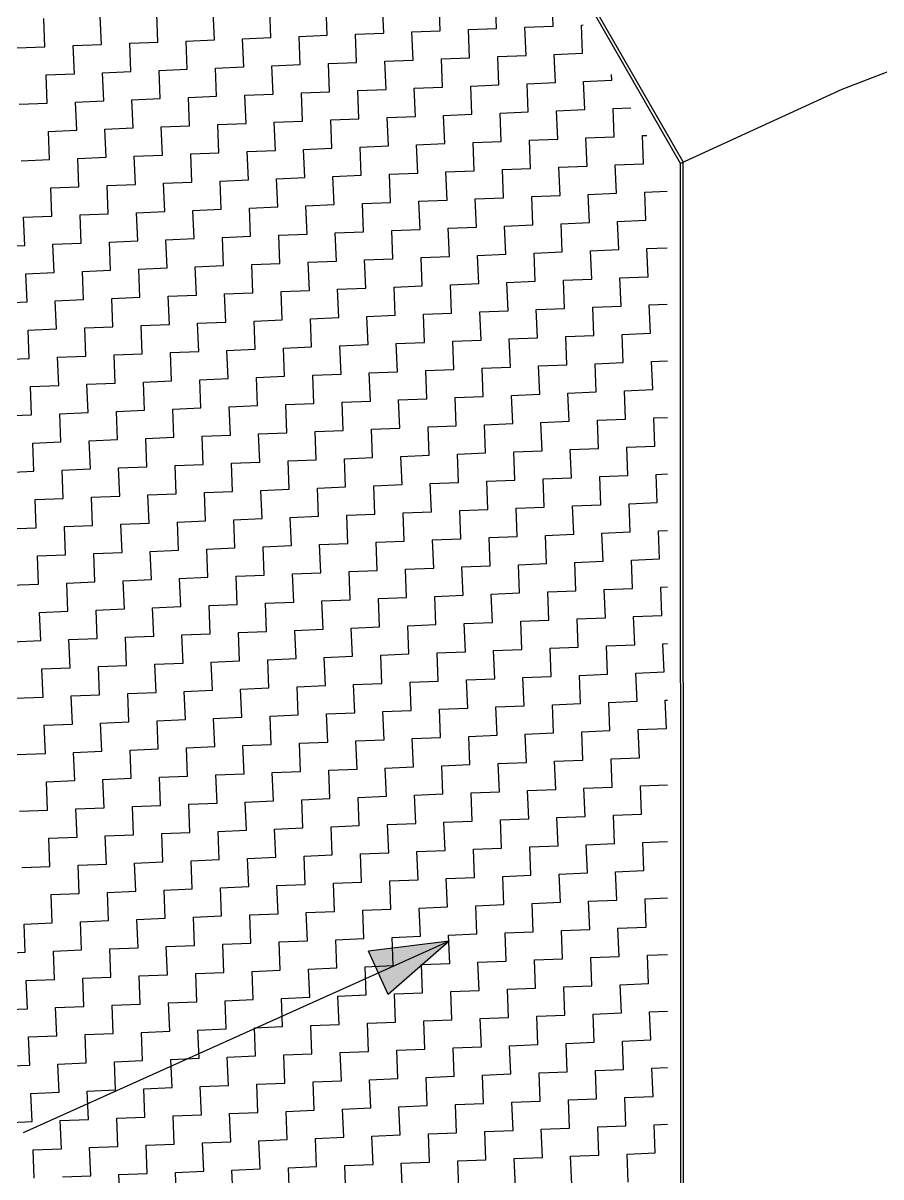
# Model space of a CAD drawing. Header units: metres. Extents: x 281802 to 284768, y 2076477 to 2081449.
# Drawn here: x 281904.7 to 282035.4, y 2077462.1 to 2077637.8 of the extents above; entities that cross this region are included whole.
import ezdxf

# ---------------------------------------------------------------- set-up
doc = ezdxf.new("R2010")
doc.units = ezdxf.units.M
doc.layers.add('POLY_HATCH', color=12, linetype='Continuous')
doc.layers.add('POLY_PARCEL', color=6, linetype='Continuous')

msp = doc.modelspace()

# ---------------------------------------------------------------- hatches: boundary and pattern name
h = msp.add_hatch(color=256)
h.paths.add_polyline_path([(281958.85, 2077493.18), (281960.33, 2077489.89), (281969.61, 2077498.03)])
h.paths.add_polyline_path([(281969.61, 2077498.03), (281957.37, 2077496.47), (281958.85, 2077493.18)])

# ---------------------------------------------------------------- linework, layer by layer
for points in [[(281969.61, 2077498.03), (281904.78, 2077468.81)], [(281969.61, 2077498.03), (281957.37, 2077496.47)], [(281969.61, 2077498.03), (281960.33, 2077489.89)], [(281960.33, 2077489.89), (281957.37, 2077496.47)]]:
    msp.add_lwpolyline(points)
at = {"layer": 'POLY_HATCH'}
for p, q in [((282005.27, 2077616.68), (281885.65, 2077824.92)), ((282005.34, 2077417.31), (282005.27, 2077616.68))]:
    msp.add_line(p, q, dxfattribs=at)
at = {"layer": 'POLY_HATCH', "linetype": 'Continuous'}
for p, q in [((281968.27, 2077636.66), (281968.09, 2077640.96)), ((281976.86, 2077637.01), (281976.69, 2077641.31)), ((281985.46, 2077637.36), (281985.29, 2077641.66)), ((281925.28, 2077634.92), (281925.11, 2077639.22)), ((281933.88, 2077635.27), (281933.7, 2077639.57)), ((281942.47, 2077635.62), (281942.3, 2077639.91)), ((281951.07, 2077635.96), (281950.9, 2077640.26)), ((281959.67, 2077636.31), (281959.49, 2077640.61)), ((281908.08, 2077634.22), (281907.91, 2077638.52)), ((281916.68, 2077634.57), (281916.51, 2077638.87)), ((281981.16, 2077637.18), (281985.46, 2077637.36)), ((281989.76, 2077637.53), (281990.04, 2077637.54)), ((281989.93, 2077633.23), (281989.76, 2077637.53)), ((281938.18, 2077635.44), (281942.47, 2077635.62)), ((281946.77, 2077635.79), (281951.07, 2077635.96)), ((281946.95, 2077631.49), (281946.77, 2077635.79)), ((281955.37, 2077636.14), (281959.67, 2077636.31)), ((281955.54, 2077631.84), (281955.37, 2077636.14)), ((281963.97, 2077636.49), (281968.27, 2077636.66)), ((281964.14, 2077632.19), (281963.97, 2077636.49)), ((281972.56, 2077636.83), (281976.86, 2077637.01)), ((281972.74, 2077632.54), (281972.56, 2077636.83)), ((281981.34, 2077632.88), (281981.16, 2077637.18)), ((281903.79, 2077634.05), (281908.08, 2077634.22)), ((281912.38, 2077634.4), (281916.68, 2077634.57)), ((281912.56, 2077630.1), (281912.38, 2077634.4)), ((281920.98, 2077634.74), (281925.28, 2077634.92)), ((281921.15, 2077630.45), (281920.98, 2077634.74)), ((281929.58, 2077635.09), (281933.88, 2077635.27)), ((281929.75, 2077630.79), (281929.58, 2077635.09)), ((281938.35, 2077631.14), (281938.18, 2077635.44)), ((281959.84, 2077632.01), (281964.14, 2077632.19)), ((281960.02, 2077627.71), (281959.84, 2077632.01)), ((281968.44, 2077632.36), (281972.74, 2077632.54)), ((281968.61, 2077628.06), (281968.44, 2077632.36)), ((281977.04, 2077632.71), (281981.34, 2077632.88)), ((281977.21, 2077628.41), (281977.04, 2077632.71)), ((281985.63, 2077633.06), (281989.93, 2077633.23)), ((281985.81, 2077628.76), (281985.63, 2077633.06)), ((281916.86, 2077630.27), (281921.15, 2077630.45)), ((281917.03, 2077625.97), (281916.86, 2077630.27)), ((281925.45, 2077630.62), (281929.75, 2077630.79)), ((281925.63, 2077626.32), (281925.45, 2077630.62)), ((281934.05, 2077630.97), (281938.35, 2077631.14)), ((281934.22, 2077626.67), (281934.05, 2077630.97)), ((281942.65, 2077631.32), (281946.95, 2077631.49)), ((281942.82, 2077627.02), (281942.65, 2077631.32)), ((281951.25, 2077631.66), (281955.54, 2077631.84)), ((281951.42, 2077627.37), (281951.25, 2077631.66)), ((281908.26, 2077629.92), (281912.56, 2077630.1)), ((281908.43, 2077625.62), (281908.26, 2077629.92)), ((281981.51, 2077628.59), (281985.81, 2077628.76)), ((281981.68, 2077624.29), (281981.51, 2077628.59)), ((281990.11, 2077628.93), (281994.41, 2077629.11)), ((281990.28, 2077624.64), (281990.11, 2077628.93)), ((281994.41, 2077629.11), (281994.37, 2077630.01)), ((281938.52, 2077626.84), (281942.82, 2077627.02)), ((281938.7, 2077622.55), (281938.52, 2077626.84)), ((281947.12, 2077627.19), (281951.42, 2077627.37)), ((281947.29, 2077622.89), (281947.12, 2077627.19)), ((281955.72, 2077627.54), (281960.02, 2077627.71)), ((281955.89, 2077623.24), (281955.72, 2077627.54)), ((281964.32, 2077627.89), (281968.61, 2077628.06)), ((281964.49, 2077623.59), (281964.32, 2077627.89)), ((281972.91, 2077628.24), (281977.21, 2077628.41)), ((281973.09, 2077623.94), (281972.91, 2077628.24)), ((281904.13, 2077625.45), (281908.43, 2077625.62)), ((281912.73, 2077625.8), (281917.03, 2077625.97)), ((281912.91, 2077621.5), (281912.73, 2077625.8)), ((281921.33, 2077626.15), (281925.63, 2077626.32)), ((281921.5, 2077621.85), (281921.33, 2077626.15)), ((281929.93, 2077626.5), (281934.22, 2077626.67)), ((281930.1, 2077622.2), (281929.93, 2077626.5)), ((281951.59, 2077623.07), (281955.89, 2077623.24)), ((281960.19, 2077623.42), (281964.49, 2077623.59)), ((281960.37, 2077619.12), (281960.19, 2077623.42)), ((281968.79, 2077623.76), (281973.09, 2077623.94)), ((281968.96, 2077619.47), (281968.79, 2077623.76)), ((281977.39, 2077624.11), (281981.68, 2077624.29)), ((281977.56, 2077619.81), (281977.39, 2077624.11)), ((281985.98, 2077624.46), (281990.28, 2077624.64)), ((281986.16, 2077620.16), (281985.98, 2077624.46)), ((281994.58, 2077624.81), (281997.29, 2077624.92)), ((281994.75, 2077620.51), (281994.58, 2077624.81)), ((281908.61, 2077621.33), (281912.91, 2077621.5)), ((281917.2, 2077621.67), (281921.5, 2077621.85)), ((281917.38, 2077617.38), (281917.2, 2077621.67)), ((281925.8, 2077622.02), (281930.1, 2077622.2)), ((281925.98, 2077617.72), (281925.8, 2077622.02)), ((281934.4, 2077622.37), (281938.7, 2077622.55)), ((281934.57, 2077618.07), (281934.4, 2077622.37)), ((281943, 2077622.72), (281947.29, 2077622.89)), ((281943.17, 2077618.42), (281943, 2077622.72)), ((281951.77, 2077618.77), (281951.59, 2077623.07)), ((281908.78, 2077617.03), (281908.61, 2077621.33)), ((281973.26, 2077619.64), (281977.56, 2077619.81)), ((281981.86, 2077619.99), (281986.16, 2077620.16)), ((281982.03, 2077615.69), (281981.86, 2077619.99)), ((281990.46, 2077620.34), (281994.75, 2077620.51)), ((281990.63, 2077616.04), (281990.46, 2077620.34)), ((281999.05, 2077620.68), (281999.71, 2077620.71)), ((281999.23, 2077616.39), (281999.05, 2077620.68)), ((281930.27, 2077617.9), (281934.57, 2077618.07)), ((281930.45, 2077613.6), (281930.27, 2077617.9)), ((281938.87, 2077618.25), (281943.17, 2077618.42)), ((281939.05, 2077613.95), (281938.87, 2077618.25)), ((281947.47, 2077618.59), (281951.77, 2077618.77)), ((281947.64, 2077614.3), (281947.47, 2077618.59)), ((281956.07, 2077618.94), (281960.37, 2077619.12)), ((281956.24, 2077614.64), (281956.07, 2077618.94)), ((281964.66, 2077619.29), (281968.96, 2077619.47)), ((281964.84, 2077614.99), (281964.66, 2077619.29)), ((281973.44, 2077615.34), (281973.26, 2077619.64)), ((281904.48, 2077616.85), (281908.78, 2077617.03)), ((281913.08, 2077617.2), (281917.38, 2077617.38)), ((281913.25, 2077612.9), (281913.08, 2077617.2)), ((281921.68, 2077617.55), (281925.98, 2077617.72)), ((281921.85, 2077613.25), (281921.68, 2077617.55)), ((281994.93, 2077616.21), (281999.23, 2077616.39)), ((281995.1, 2077611.91), (281994.93, 2077616.21)), ((281951.94, 2077614.47), (281956.24, 2077614.64)), ((281952.12, 2077610.17), (281951.94, 2077614.47)), ((281960.54, 2077614.82), (281964.84, 2077614.99)), ((281960.71, 2077610.52), (281960.54, 2077614.82)), ((281969.14, 2077615.17), (281973.44, 2077615.34)), ((281969.31, 2077610.87), (281969.14, 2077615.17)), ((281977.73, 2077615.52), (281982.03, 2077615.69)), ((281977.91, 2077611.22), (281977.73, 2077615.52)), ((281986.33, 2077615.86), (281990.63, 2077616.04)), ((281986.51, 2077611.57), (281986.33, 2077615.86)), ((281908.96, 2077612.73), (281913.25, 2077612.9)), ((281909.13, 2077608.43), (281908.96, 2077612.73)), ((281917.55, 2077613.08), (281921.85, 2077613.25)), ((281917.73, 2077608.78), (281917.55, 2077613.08)), ((281926.15, 2077613.43), (281930.45, 2077613.6)), ((281926.32, 2077609.13), (281926.15, 2077613.43)), ((281934.75, 2077613.77), (281939.05, 2077613.95)), ((281934.92, 2077609.48), (281934.75, 2077613.77)), ((281943.34, 2077614.12), (281947.64, 2077614.3)), ((281943.52, 2077609.82), (281943.34, 2077614.12)), ((281965.01, 2077610.69), (281969.31, 2077610.87)), ((281973.61, 2077611.04), (281977.91, 2077611.22)), ((281973.78, 2077606.74), (281973.61, 2077611.04)), ((281982.21, 2077611.39), (281986.51, 2077611.57)), ((281982.38, 2077607.09), (281982.21, 2077611.39)), ((281990.8, 2077611.74), (281995.1, 2077611.91)), ((281990.98, 2077607.44), (281990.8, 2077611.74)), ((281999.4, 2077612.09), (282002.85, 2077612.23)), ((281999.58, 2077607.79), (281999.4, 2077612.09)), ((281922.03, 2077608.95), (281926.32, 2077609.13)), ((281930.62, 2077609.3), (281934.92, 2077609.48)), ((281930.8, 2077605), (281930.62, 2077609.3)), ((281939.22, 2077609.65), (281943.52, 2077609.82)), ((281939.39, 2077605.35), (281939.22, 2077609.65)), ((281947.82, 2077610), (281952.12, 2077610.17)), ((281947.99, 2077605.7), (281947.82, 2077610)), ((281956.41, 2077610.35), (281960.71, 2077610.52)), ((281956.59, 2077606.05), (281956.41, 2077610.35)), ((281965.19, 2077606.4), (281965.01, 2077610.69)), ((281904.83, 2077608.26), (281909.13, 2077608.43)), ((281905.01, 2077603.96), (281904.83, 2077608.26)), ((281913.43, 2077608.6), (281917.73, 2077608.78)), ((281913.6, 2077604.31), (281913.43, 2077608.6)), ((281922.2, 2077604.65), (281922.03, 2077608.95)), ((281986.68, 2077607.27), (281990.98, 2077607.44)), ((281995.28, 2077607.61), (281999.58, 2077607.79)), ((281995.45, 2077603.32), (281995.28, 2077607.61)), ((281943.69, 2077605.52), (281947.99, 2077605.7)), ((281952.29, 2077605.87), (281956.59, 2077606.05)), ((281952.46, 2077601.57), (281952.29, 2077605.87)), ((281960.89, 2077606.22), (281965.19, 2077606.4)), ((281961.06, 2077601.92), (281960.89, 2077606.22)), ((281969.48, 2077606.57), (281973.78, 2077606.74)), ((281969.66, 2077602.27), (281969.48, 2077606.57)), ((281978.08, 2077606.92), (281982.38, 2077607.09)), ((281978.26, 2077602.62), (281978.08, 2077606.92)), ((281986.85, 2077602.97), (281986.68, 2077607.27)), ((281900.71, 2077603.78), (281905.01, 2077603.96)), ((281909.3, 2077604.13), (281913.6, 2077604.31)), ((281909.48, 2077599.83), (281909.3, 2077604.13)), ((281917.9, 2077604.48), (281922.2, 2077604.65)), ((281918.08, 2077600.18), (281917.9, 2077604.48)), ((281926.5, 2077604.83), (281930.8, 2077605)), ((281926.67, 2077600.53), (281926.5, 2077604.83)), ((281935.1, 2077605.18), (281939.39, 2077605.35)), ((281935.27, 2077600.88), (281935.1, 2077605.18)), ((281943.87, 2077601.23), (281943.69, 2077605.52)), ((281965.36, 2077602.1), (281969.66, 2077602.27)), ((281965.53, 2077597.8), (281965.36, 2077602.1)), ((281973.96, 2077602.45), (281978.26, 2077602.62)), ((281974.13, 2077598.15), (281973.96, 2077602.45)), ((281982.55, 2077602.79), (281986.85, 2077602.97)), ((281982.73, 2077598.5), (281982.55, 2077602.79)), ((281991.15, 2077603.14), (281995.45, 2077603.32)), ((281991.33, 2077598.84), (281991.15, 2077603.14)), ((281999.75, 2077603.49), (282002.85, 2077603.62)), ((281999.92, 2077599.19), (281999.75, 2077603.49)), ((281922.37, 2077600.36), (281926.67, 2077600.53)), ((281922.55, 2077596.06), (281922.37, 2077600.36)), ((281930.97, 2077600.7), (281935.27, 2077600.88)), ((281931.15, 2077596.41), (281930.97, 2077600.7)), ((281939.57, 2077601.05), (281943.87, 2077601.23)), ((281939.74, 2077596.75), (281939.57, 2077601.05)), ((281948.17, 2077601.4), (281952.46, 2077601.57)), ((281948.34, 2077597.1), (281948.17, 2077601.4)), ((281956.76, 2077601.75), (281961.06, 2077601.92)), ((281956.94, 2077597.45), (281956.76, 2077601.75)), ((281905.18, 2077599.66), (281909.48, 2077599.83)), ((281905.35, 2077595.36), (281905.18, 2077599.66)), ((281913.78, 2077600.01), (281918.08, 2077600.18)), ((281913.95, 2077595.71), (281913.78, 2077600.01)), ((281987.03, 2077598.67), (281991.33, 2077598.84)), ((281987.2, 2077594.37), (281987.03, 2077598.67)), ((281995.62, 2077599.02), (281999.92, 2077599.19)), ((281995.8, 2077594.72), (281995.62, 2077599.02)), ((281944.04, 2077596.93), (281948.34, 2077597.1)), ((281944.22, 2077592.63), (281944.04, 2077596.93)), ((281952.64, 2077597.28), (281956.94, 2077597.45)), ((281952.81, 2077592.98), (281952.64, 2077597.28)), ((281961.24, 2077597.62), (281965.53, 2077597.8)), ((281961.41, 2077593.33), (281961.24, 2077597.62)), ((281969.83, 2077597.97), (281974.13, 2077598.15)), ((281970.01, 2077593.67), (281969.83, 2077597.97)), ((281978.43, 2077598.32), (281982.73, 2077598.5)), ((281978.6, 2077594.02), (281978.43, 2077598.32)), ((281901.06, 2077595.19), (281905.35, 2077595.36)), ((281909.65, 2077595.53), (281913.95, 2077595.71)), ((281909.83, 2077591.24), (281909.65, 2077595.53)), ((281918.25, 2077595.88), (281922.55, 2077596.06)), ((281918.42, 2077591.58), (281918.25, 2077595.88)), ((281926.85, 2077596.23), (281931.15, 2077596.41)), ((281927.02, 2077591.93), (281926.85, 2077596.23)), ((281935.44, 2077596.58), (281939.74, 2077596.75)), ((281935.62, 2077592.28), (281935.44, 2077596.58)), ((281957.11, 2077593.15), (281961.41, 2077593.33)), ((281965.71, 2077593.5), (281970.01, 2077593.67)), ((281965.88, 2077589.2), (281965.71, 2077593.5)), ((281974.31, 2077593.85), (281978.6, 2077594.02)), ((281974.48, 2077589.55), (281974.31, 2077593.85)), ((281982.9, 2077594.2), (281987.2, 2077594.37)), ((281983.08, 2077589.9), (281982.9, 2077594.2)), ((281991.5, 2077594.54), (281995.8, 2077594.72)), ((281991.67, 2077590.25), (281991.5, 2077594.54)), ((282000.1, 2077594.89), (282002.85, 2077595)), ((282000.27, 2077590.59), (282000.1, 2077594.89)), ((281914.13, 2077591.41), (281918.42, 2077591.58)), ((281922.72, 2077591.76), (281927.02, 2077591.93)), ((281922.9, 2077587.46), (281922.72, 2077591.76)), ((281931.32, 2077592.11), (281935.62, 2077592.28)), ((281931.49, 2077587.81), (281931.32, 2077592.11)), ((281939.92, 2077592.45), (281944.22, 2077592.63)), ((281940.09, 2077588.16), (281939.92, 2077592.45)), ((281948.51, 2077592.8), (281952.81, 2077592.98)), ((281948.69, 2077588.5), (281948.51, 2077592.8)), ((281957.29, 2077588.85), (281957.11, 2077593.15)), ((281905.53, 2077591.06), (281909.83, 2077591.24)), ((281905.7, 2077586.76), (281905.53, 2077591.06)), ((281914.3, 2077587.11), (281914.13, 2077591.41)), ((281978.78, 2077589.72), (281983.08, 2077589.9)), ((281987.38, 2077590.07), (281991.67, 2077590.25)), ((281987.55, 2077585.77), (281987.38, 2077590.07)), ((281995.97, 2077590.42), (282000.27, 2077590.59)), ((281996.15, 2077586.12), (281995.97, 2077590.42)), ((281935.79, 2077587.98), (281940.09, 2077588.16)), ((281944.39, 2077588.33), (281948.69, 2077588.5)), ((281944.56, 2077584.03), (281944.39, 2077588.33)), ((281952.99, 2077588.68), (281957.29, 2077588.85)), ((281953.16, 2077584.38), (281952.99, 2077588.68)), ((281961.58, 2077589.03), (281965.88, 2077589.2)), ((281961.76, 2077584.73), (281961.58, 2077589.03)), ((281970.18, 2077589.38), (281974.48, 2077589.55)), ((281970.36, 2077585.08), (281970.18, 2077589.38)), ((281978.95, 2077585.43), (281978.78, 2077589.72)), ((281901.4, 2077586.59), (281905.7, 2077586.76)), ((281910, 2077586.94), (281914.3, 2077587.11)), ((281910.18, 2077582.64), (281910, 2077586.94)), ((281918.6, 2077587.29), (281922.9, 2077587.46)), ((281918.77, 2077582.99), (281918.6, 2077587.29)), ((281927.2, 2077587.63), (281931.49, 2077587.81)), ((281927.37, 2077583.33), (281927.2, 2077587.63)), ((281935.97, 2077583.68), (281935.79, 2077587.98)), ((282000.45, 2077586.3), (282002.86, 2077586.39)), ((282000.62, 2077582), (282000.45, 2077586.3)), ((281957.46, 2077584.55), (281961.76, 2077584.73)), ((281957.63, 2077580.26), (281957.46, 2077584.55)), ((281966.06, 2077584.9), (281970.36, 2077585.08)), ((281966.23, 2077580.6), (281966.06, 2077584.9)), ((281974.65, 2077585.25), (281978.95, 2077585.43)), ((281974.83, 2077580.95), (281974.65, 2077585.25)), ((281983.25, 2077585.6), (281987.55, 2077585.77)), ((281983.43, 2077581.3), (281983.25, 2077585.6)), ((281991.85, 2077585.95), (281996.15, 2077586.12)), ((281992.02, 2077581.65), (281991.85, 2077585.95)), ((281914.47, 2077582.81), (281918.77, 2077582.99)), ((281914.65, 2077578.51), (281914.47, 2077582.81)), ((281923.07, 2077583.16), (281927.37, 2077583.33)), ((281923.25, 2077578.86), (281923.07, 2077583.16)), ((281931.67, 2077583.51), (281935.97, 2077583.68)), ((281931.84, 2077579.21), (281931.67, 2077583.51)), ((281940.27, 2077583.86), (281944.56, 2077584.03)), ((281940.44, 2077579.56), (281940.27, 2077583.86)), ((281948.86, 2077584.21), (281953.16, 2077584.38)), ((281949.04, 2077579.91), (281948.86, 2077584.21)), ((281905.88, 2077582.46), (281910.18, 2077582.64)), ((281906.05, 2077578.17), (281905.88, 2077582.46)), ((281979.13, 2077581.13), (281983.43, 2077581.3)), ((281979.3, 2077576.83), (281979.13, 2077581.13)), ((281987.72, 2077581.47), (281992.02, 2077581.65)), ((281987.9, 2077577.18), (281987.72, 2077581.47)), ((281996.32, 2077581.82), (282000.62, 2077582)), ((281996.5, 2077577.52), (281996.32, 2077581.82)), ((281936.14, 2077579.38), (281940.44, 2077579.56)), ((281936.32, 2077575.09), (281936.14, 2077579.38)), ((281944.74, 2077579.73), (281949.04, 2077579.91)), ((281944.91, 2077575.43), (281944.74, 2077579.73)), ((281953.34, 2077580.08), (281957.63, 2077580.26)), ((281953.51, 2077575.78), (281953.34, 2077580.08)), ((281961.93, 2077580.43), (281966.23, 2077580.6)), ((281962.11, 2077576.13), (281961.93, 2077580.43)), ((281970.53, 2077580.78), (281974.83, 2077580.95)), ((281970.7, 2077576.48), (281970.53, 2077580.78)), ((281901.75, 2077577.99), (281906.05, 2077578.17)), ((281910.35, 2077578.34), (281914.65, 2077578.51)), ((281910.52, 2077574.04), (281910.35, 2077578.34)), ((281918.95, 2077578.69), (281923.25, 2077578.86)), ((281919.12, 2077574.39), (281918.95, 2077578.69)), ((281927.54, 2077579.04), (281931.84, 2077579.21)), ((281927.72, 2077574.74), (281927.54, 2077579.04)), ((281992.2, 2077577.35), (281996.5, 2077577.52)), ((282000.79, 2077577.7), (282002.86, 2077577.78)), ((282000.97, 2077573.4), (282000.79, 2077577.7)), ((281949.21, 2077575.61), (281953.51, 2077575.78)), ((281957.81, 2077575.96), (281962.11, 2077576.13)), ((281957.98, 2077571.66), (281957.81, 2077575.96)), ((281966.41, 2077576.31), (281970.7, 2077576.48)), ((281966.58, 2077572.01), (281966.41, 2077576.31)), ((281975, 2077576.65), (281979.3, 2077576.83)), ((281975.18, 2077572.36), (281975, 2077576.65)), ((281983.6, 2077577), (281987.9, 2077577.18)), ((281983.77, 2077572.7), (281983.6, 2077577)), ((281992.37, 2077573.05), (281992.2, 2077577.35)), ((281906.22, 2077573.87), (281910.52, 2077574.04)), ((281914.82, 2077574.22), (281919.12, 2077574.39)), ((281915, 2077569.92), (281914.82, 2077574.22)), ((281923.42, 2077574.56), (281927.72, 2077574.74)), ((281923.59, 2077570.26), (281923.42, 2077574.56)), ((281932.02, 2077574.91), (281936.32, 2077575.09)), ((281932.19, 2077570.61), (281932.02, 2077574.91)), ((281940.61, 2077575.26), (281944.91, 2077575.43)), ((281940.79, 2077570.96), (281940.61, 2077575.26)), ((281949.39, 2077571.31), (281949.21, 2077575.61)), ((281906.4, 2077569.57), (281906.22, 2077573.87)), ((281970.88, 2077572.18), (281975.18, 2077572.36)), ((281979.48, 2077572.53), (281983.77, 2077572.7)), ((281979.65, 2077568.23), (281979.48, 2077572.53)), ((281988.07, 2077572.88), (281992.37, 2077573.05)), ((281988.25, 2077568.58), (281988.07, 2077572.88)), ((281996.67, 2077573.23), (282000.97, 2077573.4)), ((281996.84, 2077568.93), (281996.67, 2077573.23)), ((281927.89, 2077570.44), (281932.19, 2077570.61)), ((281936.49, 2077570.79), (281940.79, 2077570.96)), ((281936.66, 2077566.49), (281936.49, 2077570.79)), ((281945.09, 2077571.14), (281949.39, 2077571.31)), ((281945.26, 2077566.84), (281945.09, 2077571.14)), ((281953.68, 2077571.48), (281957.98, 2077571.66)), ((281953.86, 2077567.19), (281953.68, 2077571.48)), ((281962.28, 2077571.83), (281966.58, 2077572.01)), ((281962.46, 2077567.53), (281962.28, 2077571.83)), ((281971.05, 2077567.88), (281970.88, 2077572.18)), ((281902.1, 2077569.39), (281906.4, 2077569.57)), ((281910.7, 2077569.74), (281915, 2077569.92)), ((281910.87, 2077565.44), (281910.7, 2077569.74)), ((281919.29, 2077570.09), (281923.59, 2077570.26)), ((281919.47, 2077565.79), (281919.29, 2077570.09)), ((281928.07, 2077566.14), (281927.89, 2077570.44)), ((281992.55, 2077568.75), (281996.84, 2077568.93)), ((281992.72, 2077564.45), (281992.55, 2077568.75)), ((282001.14, 2077569.1), (282002.86, 2077569.17)), ((282001.32, 2077564.8), (282001.14, 2077569.1)), ((281949.56, 2077567.01), (281953.86, 2077567.19)), ((281949.73, 2077562.71), (281949.56, 2077567.01)), ((281958.16, 2077567.36), (281962.46, 2077567.53)), ((281958.33, 2077563.06), (281958.16, 2077567.36)), ((281966.75, 2077567.71), (281971.05, 2077567.88)), ((281966.93, 2077563.41), (281966.75, 2077567.71)), ((281975.35, 2077568.06), (281979.65, 2077568.23)), ((281975.53, 2077563.76), (281975.35, 2077568.06)), ((281983.95, 2077568.4), (281988.25, 2077568.58)), ((281984.12, 2077564.11), (281983.95, 2077568.4)), ((281906.57, 2077565.27), (281910.87, 2077565.44)), ((281906.75, 2077560.97), (281906.57, 2077565.27)), ((281915.17, 2077565.62), (281919.47, 2077565.79)), ((281915.34, 2077561.32), (281915.17, 2077565.62)), ((281923.77, 2077565.97), (281928.07, 2077566.14)), ((281923.94, 2077561.67), (281923.77, 2077565.97)), ((281932.36, 2077566.31), (281936.66, 2077566.49)), ((281932.54, 2077562.02), (281932.36, 2077566.31)), ((281940.96, 2077566.66), (281945.26, 2077566.84)), ((281941.14, 2077562.36), (281940.96, 2077566.66)), ((281971.23, 2077563.58), (281975.53, 2077563.76)), ((281971.4, 2077559.29), (281971.23, 2077563.58)), ((281979.82, 2077563.93), (281984.12, 2077564.11)), ((281980, 2077559.63), (281979.82, 2077563.93)), ((281988.42, 2077564.28), (281992.72, 2077564.45)), ((281988.6, 2077559.98), (281988.42, 2077564.28)), ((281997.02, 2077564.63), (282001.32, 2077564.8)), ((281997.19, 2077560.33), (281997.02, 2077564.63)), ((281919.64, 2077561.49), (281923.94, 2077561.67)), ((281928.24, 2077561.84), (281932.54, 2077562.02)), ((281928.41, 2077557.54), (281928.24, 2077561.84)), ((281936.84, 2077562.19), (281941.14, 2077562.36)), ((281937.01, 2077557.89), (281936.84, 2077562.19)), ((281945.43, 2077562.54), (281949.73, 2077562.71)), ((281945.61, 2077558.24), (281945.43, 2077562.54)), ((281954.03, 2077562.89), (281958.33, 2077563.06)), ((281954.21, 2077558.59), (281954.03, 2077562.89)), ((281962.63, 2077563.24), (281966.93, 2077563.41)), ((281962.8, 2077558.94), (281962.63, 2077563.24)), ((281902.45, 2077560.8), (281906.75, 2077560.97)), ((281911.05, 2077561.15), (281915.34, 2077561.32)), ((281911.22, 2077556.85), (281911.05, 2077561.15)), ((281919.82, 2077557.19), (281919.64, 2077561.49)), ((281984.3, 2077559.81), (281988.6, 2077559.98)), ((281992.89, 2077560.16), (281997.19, 2077560.33)), ((281993.07, 2077555.86), (281992.89, 2077560.16)), ((282001.49, 2077560.5), (282002.87, 2077560.56)), ((282001.67, 2077556.21), (282001.49, 2077560.5)), ((281941.31, 2077558.07), (281945.61, 2077558.24)), ((281949.91, 2077558.41), (281954.21, 2077558.59)), ((281950.08, 2077554.12), (281949.91, 2077558.41)), ((281958.5, 2077558.76), (281962.8, 2077558.94)), ((281958.68, 2077554.46), (281958.5, 2077558.76)), ((281967.1, 2077559.11), (281971.4, 2077559.29)), ((281967.28, 2077554.81), (281967.1, 2077559.11)), ((281975.7, 2077559.46), (281980, 2077559.63)), ((281975.87, 2077555.16), (281975.7, 2077559.46)), ((281984.47, 2077555.51), (281984.3, 2077559.81)), ((281906.92, 2077556.67), (281911.22, 2077556.85)), ((281907.1, 2077552.37), (281906.92, 2077556.67)), ((281915.52, 2077557.02), (281919.82, 2077557.19)), ((281915.69, 2077552.72), (281915.52, 2077557.02)), ((281924.12, 2077557.37), (281928.41, 2077557.54)), ((281924.29, 2077553.07), (281924.12, 2077557.37)), ((281932.71, 2077557.72), (281937.01, 2077557.89)), ((281932.89, 2077553.42), (281932.71, 2077557.72)), ((281941.48, 2077553.77), (281941.31, 2077558.07)), ((281962.98, 2077554.64), (281967.28, 2077554.81)), ((281963.15, 2077550.34), (281962.98, 2077554.64)), ((281971.57, 2077554.99), (281975.87, 2077555.16)), ((281971.75, 2077550.69), (281971.57, 2077554.99)), ((281980.17, 2077555.33), (281984.47, 2077555.51)), ((281980.35, 2077551.04), (281980.17, 2077555.33)), ((281988.77, 2077555.68), (281993.07, 2077555.86)), ((281988.94, 2077551.38), (281988.77, 2077555.68)), ((281997.37, 2077556.03), (282001.67, 2077556.21)), ((281997.54, 2077551.73), (281997.37, 2077556.03)), ((281919.99, 2077552.9), (281924.29, 2077553.07)), ((281920.17, 2077548.6), (281919.99, 2077552.9)), ((281928.59, 2077553.24), (281932.89, 2077553.42)), ((281928.76, 2077548.95), (281928.59, 2077553.24)), ((281937.19, 2077553.59), (281941.48, 2077553.77)), ((281937.36, 2077549.29), (281937.19, 2077553.59)), ((281945.78, 2077553.94), (281950.08, 2077554.12)), ((281945.96, 2077549.64), (281945.78, 2077553.94)), ((281954.38, 2077554.29), (281958.68, 2077554.46)), ((281954.55, 2077549.99), (281954.38, 2077554.29)), ((281902.8, 2077552.2), (281907.1, 2077552.37)), ((281911.39, 2077552.55), (281915.69, 2077552.72)), ((281911.57, 2077548.25), (281911.39, 2077552.55)), ((281984.64, 2077551.21), (281988.94, 2077551.38)), ((281984.82, 2077546.91), (281984.64, 2077551.21)), ((281993.24, 2077551.56), (281997.54, 2077551.73)), ((281993.42, 2077547.26), (281993.24, 2077551.56)), ((282001.84, 2077551.91), (282002.87, 2077551.95)), ((282002.01, 2077547.61), (282001.84, 2077551.91)), ((281941.66, 2077549.47), (281945.96, 2077549.64)), ((281941.83, 2077545.17), (281941.66, 2077549.47)), ((281950.26, 2077549.82), (281954.55, 2077549.99)), ((281950.43, 2077545.52), (281950.26, 2077549.82)), ((281958.85, 2077550.17), (281963.15, 2077550.34)), ((281959.03, 2077545.87), (281958.85, 2077550.17)), ((281967.45, 2077550.51), (281971.75, 2077550.69)), ((281967.62, 2077546.22), (281967.45, 2077550.51)), ((281976.05, 2077550.86), (281980.35, 2077551.04)), ((281976.22, 2077546.56), (281976.05, 2077550.86)), ((281907.27, 2077548.08), (281911.57, 2077548.25)), ((281907.44, 2077543.78), (281907.27, 2077548.08)), ((281915.87, 2077548.42), (281920.17, 2077548.6)), ((281916.04, 2077544.12), (281915.87, 2077548.42)), ((281924.46, 2077548.77), (281928.76, 2077548.95)), ((281924.64, 2077544.47), (281924.46, 2077548.77)), ((281933.06, 2077549.12), (281937.36, 2077549.29)), ((281933.24, 2077544.82), (281933.06, 2077549.12)), ((281997.71, 2077547.43), (282002.01, 2077547.61)), ((281954.73, 2077545.69), (281959.03, 2077545.87)), ((281963.33, 2077546.04), (281967.62, 2077546.22)), ((281963.5, 2077541.74), (281963.33, 2077546.04)), ((281971.92, 2077546.39), (281976.22, 2077546.56)), ((281972.1, 2077542.09), (281971.92, 2077546.39)), ((281980.52, 2077546.74), (281984.82, 2077546.91)), ((281980.69, 2077542.44), (281980.52, 2077546.74)), ((281989.12, 2077547.09), (281993.42, 2077547.26)), ((281989.29, 2077542.79), (281989.12, 2077547.09)), ((281997.89, 2077543.14), (281997.71, 2077547.43)), ((281911.74, 2077543.95), (281916.04, 2077544.12)), ((281920.34, 2077544.3), (281924.64, 2077544.47)), ((281920.51, 2077540), (281920.34, 2077544.3)), ((281928.94, 2077544.65), (281933.24, 2077544.82)), ((281929.11, 2077540.35), (281928.94, 2077544.65)), ((281937.53, 2077545), (281941.83, 2077545.17)), ((281937.71, 2077540.7), (281937.53, 2077545)), ((281946.13, 2077545.34), (281950.43, 2077545.52)), ((281946.31, 2077541.05), (281946.13, 2077545.34)), ((281954.9, 2077541.39), (281954.73, 2077545.69)), ((281903.15, 2077543.6), (281907.44, 2077543.78)), ((281911.92, 2077539.65), (281911.74, 2077543.95)), ((281976.4, 2077542.26), (281980.69, 2077542.44)), ((281984.99, 2077542.61), (281989.29, 2077542.79)), ((281985.17, 2077538.31), (281984.99, 2077542.61)), ((281993.59, 2077542.96), (281997.89, 2077543.14)), ((281993.76, 2077538.66), (281993.59, 2077542.96)), ((282002.19, 2077543.31), (282002.87, 2077543.34)), ((282002.36, 2077539.01), (282002.19, 2077543.31)), ((281933.41, 2077540.52), (281937.71, 2077540.7)), ((281942.01, 2077540.87), (281946.31, 2077541.05)), ((281942.18, 2077536.57), (281942.01, 2077540.87)), ((281950.6, 2077541.22), (281954.9, 2077541.39)), ((281950.78, 2077536.92), (281950.6, 2077541.22)), ((281959.2, 2077541.57), (281963.5, 2077541.74)), ((281959.38, 2077537.27), (281959.2, 2077541.57)), ((281967.8, 2077541.92), (281972.1, 2077542.09)), ((281967.97, 2077537.62), (281967.8, 2077541.92)), ((281976.57, 2077537.97), (281976.4, 2077542.26)), ((281907.62, 2077539.48), (281911.92, 2077539.65)), ((281907.79, 2077535.18), (281907.62, 2077539.48)), ((281916.22, 2077539.83), (281920.51, 2077540)), ((281916.39, 2077535.53), (281916.22, 2077539.83)), ((281924.81, 2077540.17), (281929.11, 2077540.35)), ((281924.99, 2077535.88), (281924.81, 2077540.17)), ((281933.58, 2077536.22), (281933.41, 2077540.52)), ((281998.06, 2077538.84), (282002.36, 2077539.01)), ((281998.24, 2077534.54), (281998.06, 2077538.84)), ((281955.08, 2077537.1), (281959.38, 2077537.27)), ((281955.25, 2077532.8), (281955.08, 2077537.1)), ((281963.67, 2077537.44), (281967.97, 2077537.62)), ((281963.85, 2077533.15), (281963.67, 2077537.44)), ((281972.27, 2077537.79), (281976.57, 2077537.97)), ((281972.45, 2077533.49), (281972.27, 2077537.79)), ((281980.87, 2077538.14), (281985.17, 2077538.31)), ((281981.04, 2077533.84), (281980.87, 2077538.14)), ((281989.47, 2077538.49), (281993.76, 2077538.66)), ((281989.64, 2077534.19), (281989.47, 2077538.49)), ((281912.09, 2077535.35), (281916.39, 2077535.53)), ((281912.27, 2077531.05), (281912.09, 2077535.35)), ((281920.69, 2077535.7), (281924.99, 2077535.88)), ((281920.86, 2077531.4), (281920.69, 2077535.7)), ((281929.29, 2077536.05), (281933.58, 2077536.22)), ((281929.46, 2077531.75), (281929.29, 2077536.05)), ((281937.88, 2077536.4), (281942.18, 2077536.57)), ((281938.06, 2077532.1), (281937.88, 2077536.4)), ((281946.48, 2077536.75), (281950.78, 2077536.92)), ((281946.65, 2077532.45), (281946.48, 2077536.75)), ((281903.49, 2077535.01), (281907.79, 2077535.18)), ((281976.74, 2077533.67), (281981.04, 2077533.84)), ((281976.92, 2077529.37), (281976.74, 2077533.67)), ((281985.34, 2077534.02), (281989.64, 2077534.19)), ((281985.52, 2077529.72), (281985.34, 2077534.02)), ((281993.94, 2077534.36), (281998.24, 2077534.54)), ((281994.11, 2077530.07), (281993.94, 2077534.36)), ((282002.54, 2077534.71), (282002.87, 2077534.73)), ((282002.71, 2077530.41), (282002.54, 2077534.71)), ((281933.76, 2077531.93), (281938.06, 2077532.1)), ((281933.93, 2077527.63), (281933.76, 2077531.93)), ((281942.36, 2077532.27), (281946.65, 2077532.45)), ((281942.53, 2077527.98), (281942.36, 2077532.27)), ((281950.95, 2077532.62), (281955.25, 2077532.8)), ((281951.13, 2077528.32), (281950.95, 2077532.62)), ((281959.55, 2077532.97), (281963.85, 2077533.15)), ((281959.72, 2077528.67), (281959.55, 2077532.97)), ((281968.15, 2077533.32), (281972.45, 2077533.49)), ((281968.32, 2077529.02), (281968.15, 2077533.32)), ((281907.97, 2077530.88), (281912.27, 2077531.05)), ((281908.14, 2077526.58), (281907.97, 2077530.88)), ((281916.56, 2077531.23), (281920.86, 2077531.4)), ((281916.74, 2077526.93), (281916.56, 2077531.23)), ((281925.16, 2077531.58), (281929.46, 2077531.75)), ((281925.34, 2077527.28), (281925.16, 2077531.58)), ((281989.81, 2077529.89), (281994.11, 2077530.07)), ((281998.41, 2077530.24), (282002.71, 2077530.41)), ((281998.59, 2077525.94), (281998.41, 2077530.24)), ((281946.83, 2077528.15), (281951.13, 2077528.32)), ((281955.43, 2077528.5), (281959.72, 2077528.67)), ((281955.6, 2077524.2), (281955.43, 2077528.5)), ((281964.02, 2077528.85), (281968.32, 2077529.02)), ((281964.2, 2077524.55), (281964.02, 2077528.85)), ((281972.62, 2077529.19), (281976.92, 2077529.37)), ((281972.79, 2077524.9), (281972.62, 2077529.19)), ((281981.22, 2077529.54), (281985.52, 2077529.72)), ((281981.39, 2077525.24), (281981.22, 2077529.54)), ((281989.99, 2077525.59), (281989.81, 2077529.89)), ((281903.84, 2077526.41), (281908.14, 2077526.58)), ((281912.44, 2077526.76), (281916.74, 2077526.93)), ((281912.61, 2077522.46), (281912.44, 2077526.76)), ((281921.04, 2077527.1), (281925.34, 2077527.28)), ((281921.21, 2077522.81), (281921.04, 2077527.1)), ((281929.63, 2077527.45), (281933.93, 2077527.63)), ((281929.81, 2077523.15), (281929.63, 2077527.45)), ((281938.23, 2077527.8), (281942.53, 2077527.98)), ((281938.41, 2077523.5), (281938.23, 2077527.8)), ((281947, 2077523.85), (281946.83, 2077528.15)), ((281968.5, 2077524.72), (281972.79, 2077524.9)), ((281977.09, 2077525.07), (281981.39, 2077525.24)), ((281977.27, 2077520.77), (281977.09, 2077525.07)), ((281985.69, 2077525.42), (281989.99, 2077525.59)), ((281985.86, 2077521.12), (281985.69, 2077525.42)), ((281994.29, 2077525.77), (281998.59, 2077525.94)), ((281994.46, 2077521.47), (281994.29, 2077525.77)), ((281925.51, 2077522.98), (281929.81, 2077523.15)), ((281934.11, 2077523.33), (281938.41, 2077523.5)), ((281934.28, 2077519.03), (281934.11, 2077523.33)), ((281942.7, 2077523.68), (281947, 2077523.85)), ((281942.88, 2077519.38), (281942.7, 2077523.68)), ((281951.3, 2077524.03), (281955.6, 2077524.2)), ((281951.48, 2077519.73), (281951.3, 2077524.03)), ((281959.9, 2077524.37), (281964.2, 2077524.55)), ((281960.07, 2077520.08), (281959.9, 2077524.37)), ((281968.67, 2077520.42), (281968.5, 2077524.72)), ((281908.31, 2077522.28), (281912.61, 2077522.46)), ((281908.49, 2077517.98), (281908.31, 2077522.28)), ((281916.91, 2077522.63), (281921.21, 2077522.81)), ((281917.09, 2077518.33), (281916.91, 2077522.63)), ((281925.68, 2077518.68), (281925.51, 2077522.98)), ((281990.16, 2077521.29), (281994.46, 2077521.47)), ((281990.34, 2077517), (281990.16, 2077521.29)), ((281998.76, 2077521.64), (282002.88, 2077521.81)), ((281998.93, 2077517.34), (281998.76, 2077521.64)), ((281947.18, 2077519.55), (281951.48, 2077519.73)), ((281947.35, 2077515.25), (281947.18, 2077519.55)), ((281955.77, 2077519.9), (281960.07, 2077520.08)), ((281955.95, 2077515.6), (281955.77, 2077519.9)), ((281964.37, 2077520.25), (281968.67, 2077520.42)), ((281964.55, 2077515.95), (281964.37, 2077520.25)), ((281972.97, 2077520.6), (281977.27, 2077520.77)), ((281973.14, 2077516.3), (281972.97, 2077520.6)), ((281981.57, 2077520.95), (281985.86, 2077521.12)), ((281981.74, 2077516.65), (281981.57, 2077520.95)), ((281904.19, 2077517.81), (281908.49, 2077517.98)), ((281912.79, 2077518.16), (281917.09, 2077518.33)), ((281912.96, 2077513.86), (281912.79, 2077518.16)), ((281921.39, 2077518.51), (281925.68, 2077518.68)), ((281921.56, 2077514.21), (281921.39, 2077518.51)), ((281929.98, 2077518.86), (281934.28, 2077519.03)), ((281930.16, 2077514.56), (281929.98, 2077518.86)), ((281938.58, 2077519.2), (281942.88, 2077519.38)), ((281938.75, 2077514.91), (281938.58, 2077519.2)), ((281968.84, 2077516.12), (281973.14, 2077516.3)), ((281969.02, 2077511.83), (281968.84, 2077516.12)), ((281977.44, 2077516.47), (281981.74, 2077516.65)), ((281977.62, 2077512.17), (281977.44, 2077516.47)), ((281986.04, 2077516.82), (281990.34, 2077517)), ((281986.21, 2077512.52), (281986.04, 2077516.82)), ((281994.64, 2077517.17), (281998.93, 2077517.34)), ((281994.81, 2077512.87), (281994.64, 2077517.17)), ((281925.86, 2077514.38), (281930.16, 2077514.56)), ((281926.03, 2077510.08), (281925.86, 2077514.38)), ((281934.46, 2077514.73), (281938.75, 2077514.91)), ((281934.63, 2077510.43), (281934.46, 2077514.73)), ((281943.05, 2077515.08), (281947.35, 2077515.25)), ((281943.23, 2077510.78), (281943.05, 2077515.08)), ((281951.65, 2077515.43), (281955.95, 2077515.6)), ((281951.82, 2077511.13), (281951.65, 2077515.43)), ((281960.25, 2077515.78), (281964.55, 2077515.95)), ((281960.42, 2077511.48), (281960.25, 2077515.78)), ((281908.66, 2077513.69), (281912.96, 2077513.86)), ((281908.84, 2077509.39), (281908.66, 2077513.69)), ((281917.26, 2077514.03), (281921.56, 2077514.21)), ((281917.43, 2077509.74), (281917.26, 2077514.03)), ((281981.91, 2077512.35), (281986.21, 2077512.52)), ((281990.51, 2077512.7), (281994.81, 2077512.87)), ((281990.69, 2077508.4), (281990.51, 2077512.7)), ((281999.11, 2077513.05), (282002.88, 2077513.2)), ((281999.28, 2077508.75), (281999.11, 2077513.05)), ((281938.93, 2077510.61), (281943.23, 2077510.78)), ((281947.53, 2077510.96), (281951.82, 2077511.13)), ((281947.7, 2077506.66), (281947.53, 2077510.96)), ((281956.12, 2077511.3), (281960.42, 2077511.48)), ((281956.3, 2077507.01), (281956.12, 2077511.3)), ((281964.72, 2077511.65), (281969.02, 2077511.83)), ((281964.89, 2077507.35), (281964.72, 2077511.65)), ((281973.32, 2077512), (281977.62, 2077512.17)), ((281973.49, 2077507.7), (281973.32, 2077512)), ((281982.09, 2077508.05), (281981.91, 2077512.35)), ((281904.54, 2077509.21), (281908.84, 2077509.39)), ((281913.14, 2077509.56), (281917.43, 2077509.74)), ((281913.31, 2077505.26), (281913.14, 2077509.56)), ((281921.73, 2077509.91), (281926.03, 2077510.08)), ((281921.91, 2077505.61), (281921.73, 2077509.91)), ((281930.33, 2077510.26), (281934.63, 2077510.43)), ((281930.5, 2077505.96), (281930.33, 2077510.26)), ((281939.1, 2077506.31), (281938.93, 2077510.61)), ((281960.6, 2077507.18), (281964.89, 2077507.35)), ((281969.19, 2077507.53), (281973.49, 2077507.7)), ((281969.37, 2077503.23), (281969.19, 2077507.53)), ((281977.79, 2077507.88), (281982.09, 2077508.05)), ((281977.96, 2077503.58), (281977.79, 2077507.88)), ((281986.39, 2077508.22), (281990.69, 2077508.4)), ((281986.56, 2077503.93), (281986.39, 2077508.22)), ((281994.98, 2077508.57), (281999.28, 2077508.75)), ((281995.16, 2077504.27), (281994.98, 2077508.57)), ((281917.61, 2077505.44), (281921.91, 2077505.61)), ((281917.78, 2077501.14), (281917.61, 2077505.44)), ((281926.21, 2077505.79), (281930.5, 2077505.96)), ((281926.38, 2077501.49), (281926.21, 2077505.79)), ((281934.8, 2077506.13), (281939.1, 2077506.31)), ((281934.98, 2077501.84), (281934.8, 2077506.13)), ((281943.4, 2077506.48), (281947.7, 2077506.66)), ((281943.57, 2077502.18), (281943.4, 2077506.48)), ((281952, 2077506.83), (281956.3, 2077507.01)), ((281952.17, 2077502.53), (281952, 2077506.83)), ((281960.77, 2077502.88), (281960.6, 2077507.18)), ((281909.01, 2077505.09), (281913.31, 2077505.26)), ((281909.19, 2077500.79), (281909.01, 2077505.09)), ((281982.26, 2077503.75), (281986.56, 2077503.93)), ((281982.44, 2077499.45), (281982.26, 2077503.75)), ((281990.86, 2077504.1), (281995.16, 2077504.27)), ((281991.03, 2077499.8), (281990.86, 2077504.1)), ((281999.46, 2077504.45), (282002.88, 2077504.59)), ((281999.63, 2077500.15), (281999.46, 2077504.45)), ((281939.28, 2077502.01), (281943.57, 2077502.18)), ((281939.45, 2077497.71), (281939.28, 2077502.01)), ((281947.87, 2077502.36), (281952.17, 2077502.53)), ((281948.05, 2077498.06), (281947.87, 2077502.36)), ((281956.47, 2077502.71), (281960.77, 2077502.88)), ((281956.64, 2077498.41), (281956.47, 2077502.71)), ((281965.07, 2077503.05), (281969.37, 2077503.23)), ((281965.24, 2077498.76), (281965.07, 2077503.05)), ((281973.67, 2077503.4), (281977.96, 2077503.58)), ((281973.84, 2077499.1), (281973.67, 2077503.4)), ((281904.89, 2077500.62), (281909.19, 2077500.79)), ((281905.06, 2077496.32), (281904.89, 2077500.62)), ((281913.48, 2077500.96), (281917.78, 2077501.14)), ((281913.66, 2077496.67), (281913.48, 2077500.96)), ((281922.08, 2077501.31), (281926.38, 2077501.49)), ((281922.26, 2077497.01), (281922.08, 2077501.31)), ((281930.68, 2077501.66), (281934.98, 2077501.84)), ((281930.85, 2077497.36), (281930.68, 2077501.66)), ((281952.35, 2077498.23), (281956.64, 2077498.41)), ((281960.94, 2077498.58), (281965.24, 2077498.76)), ((281961.12, 2077494.28), (281960.94, 2077498.58)), ((281969.54, 2077498.93), (281973.84, 2077499.1)), ((281969.71, 2077494.63), (281969.54, 2077498.93)), ((281978.14, 2077499.28), (281982.44, 2077499.45)), ((281978.31, 2077494.98), (281978.14, 2077499.28)), ((281986.74, 2077499.63), (281991.03, 2077499.8)), ((281986.91, 2077495.33), (281986.74, 2077499.63)), ((281995.33, 2077499.98), (281999.63, 2077500.15)), ((281995.51, 2077495.68), (281995.33, 2077499.98)), ((281909.36, 2077496.49), (281913.66, 2077496.67)), ((281917.96, 2077496.84), (281922.26, 2077497.01)), ((281918.13, 2077492.54), (281917.96, 2077496.84)), ((281926.55, 2077497.19), (281930.85, 2077497.36)), ((281926.73, 2077492.89), (281926.55, 2077497.19)), ((281935.15, 2077497.54), (281939.45, 2077497.71)), ((281935.33, 2077493.24), (281935.15, 2077497.54)), ((281943.75, 2077497.89), (281948.05, 2077498.06)), ((281943.92, 2077493.59), (281943.75, 2077497.89)), ((281952.52, 2077493.94), (281952.35, 2077498.23)), ((281900.76, 2077496.14), (281905.06, 2077496.32)), ((281909.53, 2077492.19), (281909.36, 2077496.49)), ((281974.01, 2077494.81), (281978.31, 2077494.98)), ((281982.61, 2077495.15), (281986.91, 2077495.33)), ((281982.78, 2077490.86), (281982.61, 2077495.15)), ((281991.21, 2077495.5), (281995.51, 2077495.68)), ((281991.38, 2077491.2), (281991.21, 2077495.5)), ((281999.81, 2077495.85), (282002.89, 2077495.98)), ((281999.98, 2077491.55), (281999.81, 2077495.85)), ((281931.03, 2077493.06), (281935.33, 2077493.24)), ((281939.62, 2077493.41), (281943.92, 2077493.59)), ((281939.8, 2077489.11), (281939.62, 2077493.41)), ((281948.22, 2077493.76), (281952.52, 2077493.94)), ((281948.4, 2077489.46), (281948.22, 2077493.76)), ((281956.82, 2077494.11), (281961.12, 2077494.28)), ((281956.99, 2077489.81), (281956.82, 2077494.11)), ((281965.42, 2077494.46), (281969.71, 2077494.63)), ((281965.59, 2077490.16), (281965.42, 2077494.46)), ((281974.19, 2077490.51), (281974.01, 2077494.81)), ((281905.24, 2077492.02), (281909.53, 2077492.19)), ((281905.41, 2077487.72), (281905.24, 2077492.02)), ((281913.83, 2077492.37), (281918.13, 2077492.54)), ((281914.01, 2077488.07), (281913.83, 2077492.37)), ((281922.43, 2077492.72), (281926.73, 2077492.89)), ((281922.6, 2077488.42), (281922.43, 2077492.72)), ((281931.2, 2077488.77), (281931.03, 2077493.06)), ((281995.68, 2077491.38), (281999.98, 2077491.55)), ((281995.85, 2077487.08), (281995.68, 2077491.38)), ((281952.69, 2077489.64), (281956.99, 2077489.81)), ((281952.87, 2077485.34), (281952.69, 2077489.64)), ((281961.29, 2077489.98), (281965.59, 2077490.16)), ((281961.47, 2077485.69), (281961.29, 2077489.98)), ((281969.89, 2077490.33), (281974.19, 2077490.51)), ((281970.06, 2077486.03), (281969.89, 2077490.33)), ((281978.49, 2077490.68), (281982.78, 2077490.86)), ((281978.66, 2077486.38), (281978.49, 2077490.68)), ((281987.08, 2077491.03), (281991.38, 2077491.2)), ((281987.26, 2077486.73), (281987.08, 2077491.03)), ((281909.71, 2077487.89), (281914.01, 2077488.07)), ((281909.88, 2077483.6), (281909.71, 2077487.89)), ((281918.31, 2077488.24), (281922.6, 2077488.42)), ((281918.48, 2077483.94), (281918.31, 2077488.24)), ((281926.9, 2077488.59), (281931.2, 2077488.77)), ((281927.08, 2077484.29), (281926.9, 2077488.59)), ((281935.5, 2077488.94), (281939.8, 2077489.11)), ((281935.67, 2077484.64), (281935.5, 2077488.94)), ((281944.1, 2077489.29), (281948.4, 2077489.46)), ((281944.27, 2077484.99), (281944.1, 2077489.29)), ((281901.11, 2077487.55), (281905.41, 2077487.72)), ((281974.36, 2077486.21), (281978.66, 2077486.38)), ((281974.54, 2077481.91), (281974.36, 2077486.21)), ((281982.96, 2077486.56), (281987.26, 2077486.73)), ((281983.13, 2077482.26), (281982.96, 2077486.56)), ((281991.56, 2077486.91), (281995.85, 2077487.08)), ((281991.73, 2077482.61), (281991.56, 2077486.91)), ((282000.15, 2077487.25), (282002.89, 2077487.36)), ((282000.33, 2077482.96), (282000.15, 2077487.25)), ((281931.38, 2077484.47), (281935.67, 2077484.64)), ((281931.55, 2077480.17), (281931.38, 2077484.47)), ((281939.97, 2077484.82), (281944.27, 2077484.99)), ((281940.15, 2077480.52), (281939.97, 2077484.82)), ((281948.57, 2077485.16), (281952.87, 2077485.34)), ((281948.74, 2077480.87), (281948.57, 2077485.16)), ((281957.17, 2077485.51), (281961.47, 2077485.69)), ((281957.34, 2077481.21), (281957.17, 2077485.51)), ((281965.76, 2077485.86), (281970.06, 2077486.03)), ((281965.94, 2077481.56), (281965.76, 2077485.86)), ((281905.58, 2077483.42), (281909.88, 2077483.6)), ((281905.76, 2077479.12), (281905.58, 2077483.42)), ((281914.18, 2077483.77), (281918.48, 2077483.94)), ((281914.36, 2077479.47), (281914.18, 2077483.77)), ((281922.78, 2077484.12), (281927.08, 2077484.29)), ((281922.95, 2077479.82), (281922.78, 2077484.12)), ((281987.43, 2077482.43), (281991.73, 2077482.61)), ((281996.03, 2077482.78), (282000.33, 2077482.96)), ((281996.2, 2077478.48), (281996.03, 2077482.78)), ((281944.45, 2077480.69), (281948.74, 2077480.87)), ((281953.04, 2077481.04), (281957.34, 2077481.21)), ((281953.22, 2077476.74), (281953.04, 2077481.04)), ((281961.64, 2077481.39), (281965.94, 2077481.56)), ((281961.81, 2077477.09), (281961.64, 2077481.39)), ((281970.24, 2077481.74), (281974.54, 2077481.91)), ((281970.41, 2077477.44), (281970.24, 2077481.74)), ((281978.83, 2077482.08), (281983.13, 2077482.26)), ((281979.01, 2077477.79), (281978.83, 2077482.08)), ((281987.61, 2077478.13), (281987.43, 2077482.43)), ((281901.46, 2077478.95), (281905.76, 2077479.12)), ((281910.06, 2077479.3), (281914.36, 2077479.47)), ((281910.23, 2077475), (281910.06, 2077479.3)), ((281918.65, 2077479.65), (281922.95, 2077479.82)), ((281918.83, 2077475.35), (281918.65, 2077479.65)), ((281927.25, 2077479.99), (281931.55, 2077480.17)), ((281927.43, 2077475.7), (281927.25, 2077479.99)), ((281935.85, 2077480.34), (281940.15, 2077480.52)), ((281936.02, 2077476.04), (281935.85, 2077480.34)), ((281944.62, 2077476.39), (281944.45, 2077480.69)), ((281966.11, 2077477.26), (281970.41, 2077477.44)), ((281974.71, 2077477.61), (281979.01, 2077477.79)), ((281974.88, 2077473.31), (281974.71, 2077477.61)), ((281983.31, 2077477.96), (281987.61, 2077478.13)), ((281983.48, 2077473.66), (281983.31, 2077477.96)), ((281991.9, 2077478.31), (281996.2, 2077478.48)), ((281992.08, 2077474.01), (281991.9, 2077478.31)), ((282000.5, 2077478.66), (282002.89, 2077478.75)), ((282000.68, 2077474.36), (282000.5, 2077478.66)), ((281923.13, 2077475.52), (281927.43, 2077475.7)), ((281931.72, 2077475.87), (281936.02, 2077476.04)), ((281931.9, 2077471.57), (281931.72, 2077475.87)), ((281940.32, 2077476.22), (281944.62, 2077476.39)), ((281940.5, 2077471.92), (281940.32, 2077476.22)), ((281948.92, 2077476.57), (281953.22, 2077476.74)), ((281949.09, 2077472.27), (281948.92, 2077476.57)), ((281957.52, 2077476.91), (281961.81, 2077477.09)), ((281957.69, 2077472.62), (281957.52, 2077476.91)), ((281966.29, 2077472.96), (281966.11, 2077477.26)), ((281905.93, 2077474.82), (281910.23, 2077475)), ((281906.11, 2077470.53), (281905.93, 2077474.82)), ((281914.53, 2077475.17), (281918.83, 2077475.35)), ((281914.7, 2077470.87), (281914.53, 2077475.17)), ((281923.3, 2077471.22), (281923.13, 2077475.52)), ((281987.78, 2077473.84), (281992.08, 2077474.01)), ((281987.95, 2077469.54), (281987.78, 2077473.84)), ((281996.38, 2077474.18), (282000.68, 2077474.36)), ((281996.55, 2077469.89), (281996.38, 2077474.18)), ((281944.79, 2077472.09), (281949.09, 2077472.27)), ((281944.97, 2077467.8), (281944.79, 2077472.09)), ((281953.39, 2077472.44), (281957.69, 2077472.62)), ((281953.57, 2077468.14), (281953.39, 2077472.44)), ((281961.99, 2077472.79), (281966.29, 2077472.96)), ((281962.16, 2077468.49), (281961.99, 2077472.79)), ((281970.59, 2077473.14), (281974.88, 2077473.31)), ((281970.76, 2077468.84), (281970.59, 2077473.14)), ((281979.18, 2077473.49), (281983.48, 2077473.66)), ((281979.36, 2077469.19), (281979.18, 2077473.49)), ((281901.81, 2077470.35), (281906.11, 2077470.53)), ((281910.41, 2077470.7), (281914.7, 2077470.87)), ((281910.58, 2077466.4), (281910.41, 2077470.7)), ((281919, 2077471.05), (281923.3, 2077471.22)), ((281919.18, 2077466.75), (281919, 2077471.05)), ((281927.6, 2077471.4), (281931.9, 2077471.57)), ((281927.77, 2077467.1), (281927.6, 2077471.4)), ((281936.2, 2077471.75), (281940.5, 2077471.92)), ((281936.37, 2077467.45), (281936.2, 2077471.75)), ((281966.46, 2077468.67), (281970.76, 2077468.84)), ((281966.64, 2077464.37), (281966.46, 2077468.67)), ((281975.06, 2077469.01), (281979.36, 2077469.19)), ((281975.23, 2077464.72), (281975.06, 2077469.01)), ((281983.66, 2077469.36), (281987.95, 2077469.54)), ((281983.83, 2077465.06), (281983.66, 2077469.36)), ((281992.25, 2077469.71), (281996.55, 2077469.89)), ((281992.43, 2077465.41), (281992.25, 2077469.71)), ((282000.85, 2077470.06), (282002.9, 2077470.14)), ((282001.02, 2077465.76), (282000.85, 2077470.06)), ((281923.48, 2077466.92), (281927.77, 2077467.1)), ((281923.65, 2077462.63), (281923.48, 2077466.92)), ((281932.07, 2077467.27), (281936.37, 2077467.45)), ((281932.25, 2077462.97), (281932.07, 2077467.27)), ((281940.67, 2077467.62), (281944.97, 2077467.8)), ((281940.84, 2077463.32), (281940.67, 2077467.62)), ((281949.27, 2077467.97), (281953.57, 2077468.14)), ((281949.44, 2077463.67), (281949.27, 2077467.97)), ((281957.86, 2077468.32), (281962.16, 2077468.49)), ((281958.04, 2077464.02), (281957.86, 2077468.32)), ((281906.28, 2077466.23), (281910.58, 2077466.4)), ((281906.45, 2077461.93), (281906.28, 2077466.23)), ((281914.88, 2077466.58), (281919.18, 2077466.75)), ((281915.05, 2077462.28), (281914.88, 2077466.58)), ((281979.53, 2077464.89), (281983.83, 2077465.06)), ((281988.13, 2077465.24), (281992.43, 2077465.41)), ((281988.3, 2077460.94), (281988.13, 2077465.24)), ((281996.73, 2077465.59), (282001.02, 2077465.76)), ((281996.9, 2077461.29), (281996.73, 2077465.59)), ((281936.55, 2077463.15), (281940.84, 2077463.32)), ((281945.14, 2077463.5), (281949.44, 2077463.67)), ((281945.32, 2077459.2), (281945.14, 2077463.5)), ((281953.74, 2077463.84), (281958.04, 2077464.02)), ((281953.91, 2077459.55), (281953.74, 2077463.84)), ((281962.34, 2077464.19), (281966.64, 2077464.37)), ((281962.51, 2077459.89), (281962.34, 2077464.19)), ((281970.93, 2077464.54), (281975.23, 2077464.72)), ((281971.11, 2077460.24), (281970.93, 2077464.54)), ((281979.71, 2077460.59), (281979.53, 2077464.89)), ((281910.75, 2077462.1), (281915.05, 2077462.28)), ((281919.35, 2077462.45), (281923.65, 2077462.63)), ((281919.52, 2077458.15), (281919.35, 2077462.45)), ((281927.95, 2077462.8), (281932.25, 2077462.97)), ((281928.12, 2077458.5), (281927.95, 2077462.8)), ((281936.72, 2077458.85), (281936.55, 2077463.15))]:
    msp.add_line(p, q, dxfattribs=at)
at = {"layer": 'POLY_PARCEL'}
for p, q in [((282004.85, 2077616.45), (281885.23, 2077824.7)), ((282046.2, 2077634.18), (282029.44, 2077627.72)), ((282029.44, 2077627.72), (282004.85, 2077616.45)), ((282004.92, 2077419.81), (282004.85, 2077616.45))]:
    msp.add_line(p, q, dxfattribs=at)

doc.saveas('drawing.dxf')
